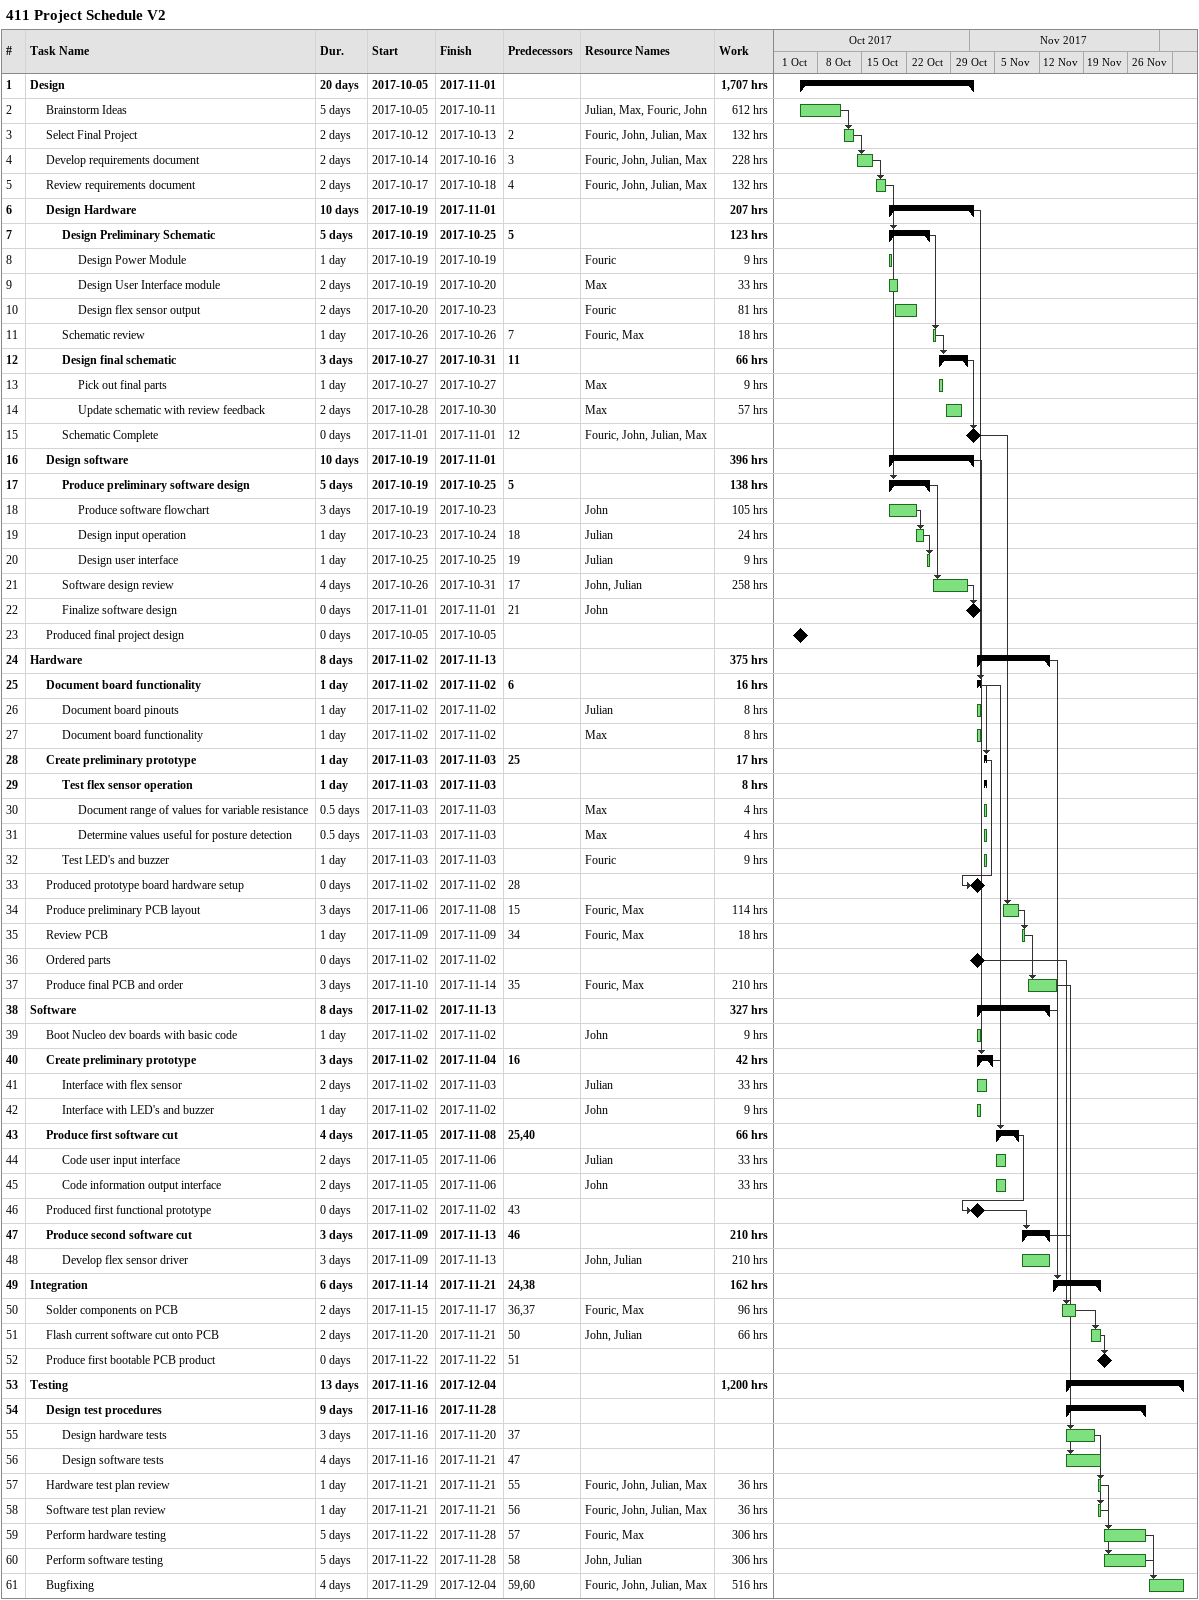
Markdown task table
411 Project Schedule V2

| ID | Level | Task | Duration | Start | Finish | Predecessors | Resources | Work (h) |
|---|---|---|---|---|---|---|---|---|
| 1 | 1 | **Design** | 20d | 2017-10-05 | 2017-11-01 |  |  | 1707 |
| 2 | 2 | Brainstorm Ideas | 5d | 2017-10-05 | 2017-10-11 |  | Julian, Max, Fouric, John | 612 |
| 3 | 2 | Select Final Project | 2d | 2017-10-12 | 2017-10-13 | 2 | Fouric, John, Julian, Max | 132 |
| 4 | 2 | Develop requirements document | 2d | 2017-10-14 | 2017-10-16 | 3 | Fouric, John, Julian, Max | 228 |
| 5 | 2 | Review requirements document | 2d | 2017-10-17 | 2017-10-18 | 4 | Fouric, John, Julian, Max | 132 |
| 6 | 2 | **Design Hardware** | 10d | 2017-10-19 | 2017-11-01 |  |  | 207 |
| 7 | 3 | **Design Preliminary Schematic** | 5d | 2017-10-19 | 2017-10-25 | 5 |  | 123 |
| 8 | 4 | Design Power Module | 1d | 2017-10-19 | 2017-10-19 |  | Fouric | 9 |
| 9 | 4 | Design User Interface module | 2d | 2017-10-19 | 2017-10-20 |  | Max | 33 |
| 10 | 4 | Design flex sensor output | 2d | 2017-10-20 | 2017-10-23 |  | Fouric | 81 |
| 11 | 3 | Schematic review | 1d | 2017-10-26 | 2017-10-26 | 7 | Fouric, Max | 18 |
| 12 | 3 | **Design final schematic** | 3d | 2017-10-27 | 2017-10-31 | 11 |  | 66 |
| 13 | 4 | Pick out final parts | 1d | 2017-10-27 | 2017-10-27 |  | Max | 9 |
| 14 | 4 | Update schematic with review feedback | 2d | 2017-10-28 | 2017-10-30 |  | Max | 57 |
| 15 | 3 | Schematic Complete | 0d | 2017-11-01 | 2017-11-01 | 12 | Fouric, John, Julian, Max |  |
| 16 | 2 | **Design software** | 10d | 2017-10-19 | 2017-11-01 |  |  | 396 |
| 17 | 3 | **Produce preliminary software design** | 5d | 2017-10-19 | 2017-10-25 | 5 |  | 138 |
| 18 | 4 | Produce software flowchart | 3d | 2017-10-19 | 2017-10-23 |  | John | 105 |
| 19 | 4 | Design input operation | 1d | 2017-10-23 | 2017-10-24 | 18 | Julian | 24 |
| 20 | 4 | Design user interface | 1d | 2017-10-25 | 2017-10-25 | 19 | Julian | 9 |
| 21 | 3 | Software design review | 4d | 2017-10-26 | 2017-10-31 | 17 | John, Julian | 258 |
| 22 | 3 | Finalize software design | 0d | 2017-11-01 | 2017-11-01 | 21 | John |  |
| 23 | 2 | Produced final project design | 0d | 2017-10-05 | 2017-10-05 |  |  |  |
| 24 | 1 | **Hardware** | 8d | 2017-11-02 | 2017-11-13 |  |  | 375 |
| 25 | 2 | **Document board functionality** | 1d | 2017-11-02 | 2017-11-02 | 6 |  | 16 |
| 26 | 3 | Document board pinouts | 1d | 2017-11-02 | 2017-11-02 |  | Julian | 8 |
| 27 | 3 | Document board functionality | 1d | 2017-11-02 | 2017-11-02 |  | Max | 8 |
| 28 | 2 | **Create preliminary prototype** | 1d | 2017-11-03 | 2017-11-03 | 25 |  | 17 |
| 29 | 3 | **Test flex sensor operation** | 1d | 2017-11-03 | 2017-11-03 |  |  | 8 |
| 30 | 4 | Document range of values for variable resistance | 0.5d | 2017-11-03 | 2017-11-03 |  | Max | 4 |
| 31 | 4 | Determine values useful for posture detection | 0.5d | 2017-11-03 | 2017-11-03 |  | Max | 4 |
| 32 | 3 | Test LED's and buzzer | 1d | 2017-11-03 | 2017-11-03 |  | Fouric | 9 |
| 33 | 2 | Produced prototype board hardware setup | 0d | 2017-11-02 | 2017-11-02 | 28 |  |  |
| 34 | 2 | Produce preliminary PCB layout | 3d | 2017-11-06 | 2017-11-08 | 15 | Fouric, Max | 114 |
| 35 | 2 | Review PCB | 1d | 2017-11-09 | 2017-11-09 | 34 | Fouric, Max | 18 |
| 36 | 2 | Ordered parts | 0d | 2017-11-02 | 2017-11-02 |  |  |  |
| 37 | 2 | Produce final PCB and order | 3d | 2017-11-10 | 2017-11-14 | 35 | Fouric, Max | 210 |
| 38 | 1 | **Software** | 8d | 2017-11-02 | 2017-11-13 |  |  | 327 |
| 39 | 2 | Boot Nucleo dev boards with basic code | 1d | 2017-11-02 | 2017-11-02 |  | John | 9 |
| 40 | 2 | **Create preliminary prototype** | 3d | 2017-11-02 | 2017-11-04 | 16 |  | 42 |
| 41 | 3 | Interface with flex sensor | 2d | 2017-11-02 | 2017-11-03 |  | Julian | 33 |
| 42 | 3 | Interface with LED's and buzzer | 1d | 2017-11-02 | 2017-11-02 |  | John | 9 |
| 43 | 2 | **Produce first software cut** | 4d | 2017-11-05 | 2017-11-08 | 25, 40 |  | 66 |
| 44 | 3 | Code user input interface | 2d | 2017-11-05 | 2017-11-06 |  | Julian | 33 |
| 45 | 3 | Code information output interface | 2d | 2017-11-05 | 2017-11-06 |  | John | 33 |
| 46 | 2 | Produced first functional prototype | 0d | 2017-11-02 | 2017-11-02 | 43 |  |  |
| 47 | 2 | **Produce second software cut** | 3d | 2017-11-09 | 2017-11-13 | 46 |  | 210 |
| 48 | 3 | Develop flex sensor driver | 3d | 2017-11-09 | 2017-11-13 |  | John, Julian | 210 |
| 49 | 1 | **Integration** | 6d | 2017-11-14 | 2017-11-21 | 24, 38 |  | 162 |
| 50 | 2 | Solder components on PCB | 2d | 2017-11-15 | 2017-11-17 | 36, 37 | Fouric, Max | 96 |
| 51 | 2 | Flash current software cut onto PCB | 2d | 2017-11-20 | 2017-11-21 | 50 | John, Julian | 66 |
| 52 | 2 | Produce first bootable PCB product | 0d | 2017-11-22 | 2017-11-22 | 51 |  |  |
| 53 | 1 | **Testing** | 13d | 2017-11-16 | 2017-12-04 |  |  | 1200 |
| 54 | 2 | **Design test procedures** | 9d | 2017-11-16 | 2017-11-28 |  |  |  |
| 55 | 3 | Design hardware tests | 3d | 2017-11-16 | 2017-11-20 | 37 |  |  |
| 56 | 3 | Design software tests | 4d | 2017-11-16 | 2017-11-21 | 47 |  |  |
| 57 | 2 | Hardware test plan review | 1d | 2017-11-21 | 2017-11-21 | 55 | Fouric, John, Julian, Max | 36 |
| 58 | 2 | Software test plan review | 1d | 2017-11-21 | 2017-11-21 | 56 | Fouric, John, Julian, Max | 36 |
| 59 | 2 | Perform hardware testing | 5d | 2017-11-22 | 2017-11-28 | 57 | Fouric, Max | 306 |
| 60 | 2 | Perform software testing | 5d | 2017-11-22 | 2017-11-28 | 58 | John, Julian | 306 |
| 61 | 2 | Bugfixing | 4d | 2017-11-29 | 2017-12-04 | 59, 60 | Fouric, John, Julian, Max | 516 |
